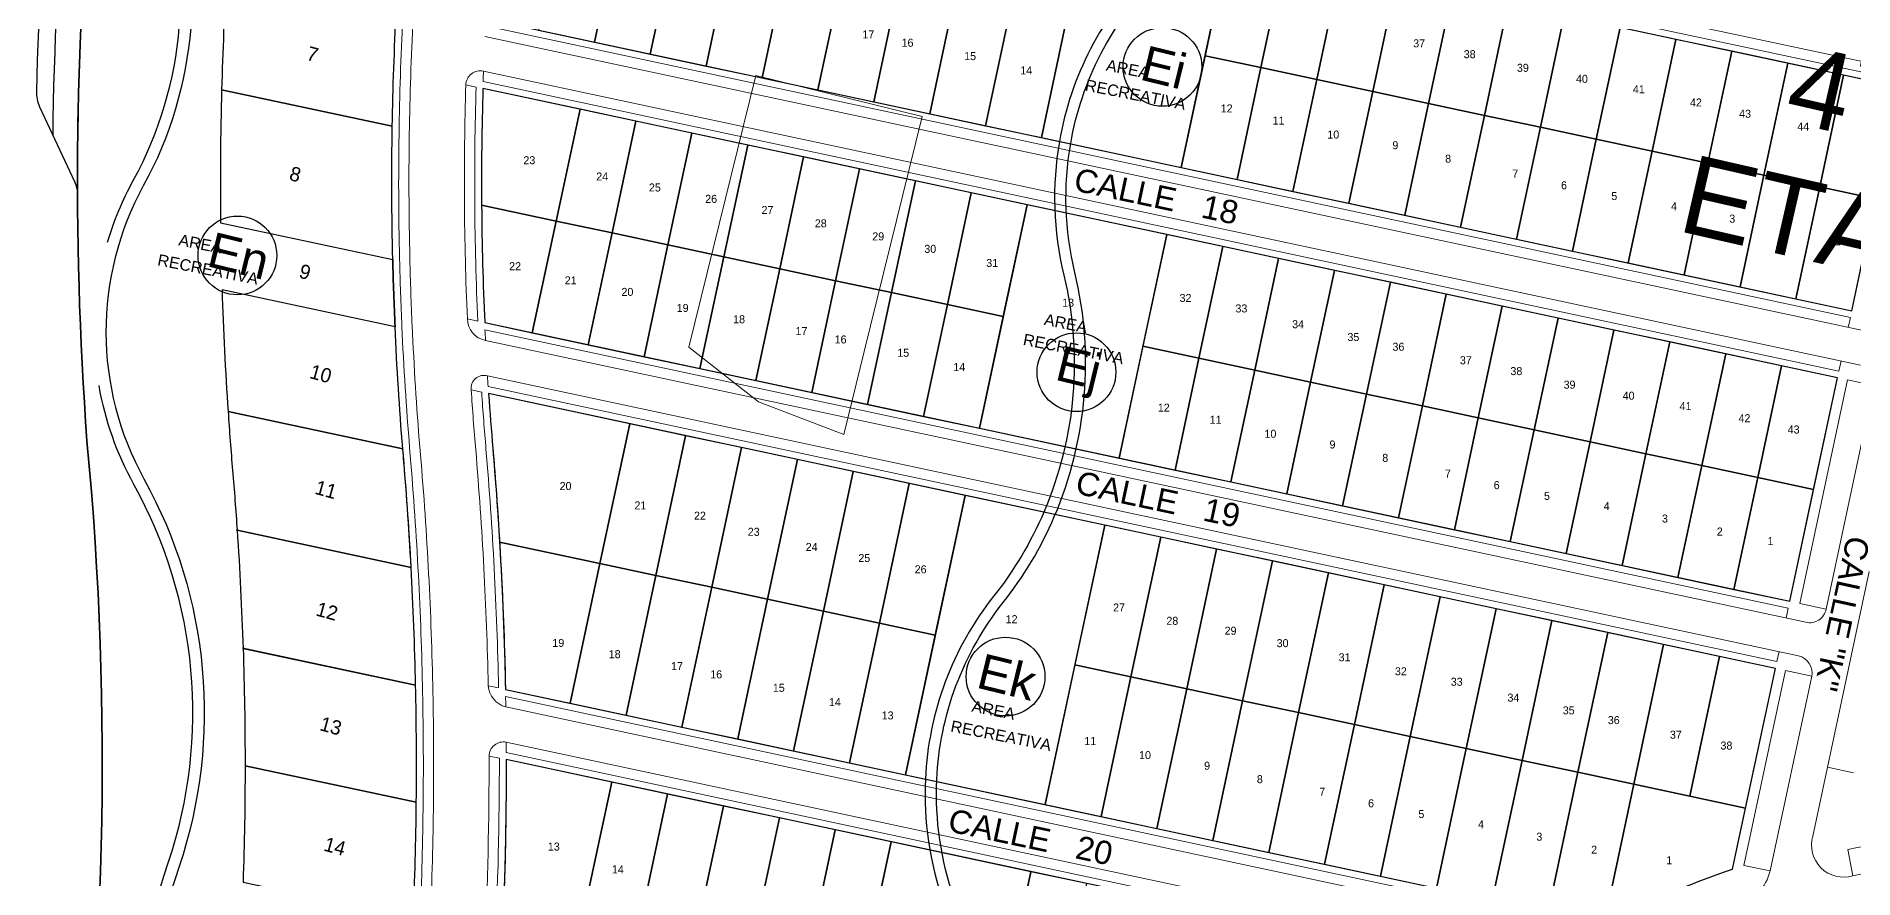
# Model space of a CAD drawing. Header units: millimetres. Extents: x 547073 to 557369, y 9424164 to 9429566.
# Drawn here: x 549109.9 to 549427.9, y 9428602.8 to 9428750.2 of the extents above; entities that cross this region are included whole.
import ezdxf

# ---------------------------------------------------------------- set-up
doc = ezdxf.new("R2010")
doc.units = ezdxf.units.MM
for name, color, linetype in [('--- VIAS', 9, 'Continuous'), ('lineas limite cuadrantes', 7, 'Continuous'), ('NUMERACION', 1, 'Continuous'), ('TEXTO', 5, 'Continuous'), ('TEXTO-CATASTRO', 12, 'Continuous')]:
    doc.layers.add(name, color=color, linetype=linetype)
for name, color, linetype, lineweight in [('00 Recreación pública', 94, 'Continuous', 15), ('MANZANAS', 1, 'Continuous', 30), ('polilinea lote', 201, 'Continuous', 25), ('trazado lotes', 170, 'Continuous', 25), ('trazado manzanas', 6, 'Continuous', 25), ('VEREDAS', 140, 'Continuous', 20)]:
    doc.layers.add(name, color=color, linetype=linetype, lineweight=lineweight)
doc.layers.add('vereda', color=7, linetype='Continuous', lineweight=25, true_color=0xb4b4b4)
doc.styles.add('KBYOZ', font='micross.ttf')
doc.styles.add('ROMANS', font='romans.shx', dxfattribs={"width": 1.1})

# ---------------------------------------------------------------- blocks, each defined once
blk = doc.blocks.new('2368')
at = {"layer": '--- VIAS'}
blk.add_lwpolyline([(6639.41, 2020.93, 0.090814), (6590.03, 2021.92, 0.003219), (6483.08, 2003.83, -0.096457), (6432.24, 2004.76), (6413.05, 2008.86, 0.387572), (6399.09, 2000.7, 0.069371), (6370.68, 1828.94, 0.115729), (6371.23, 1826.26), (6377.32, 1813.19, -0.108383), (6377.88, 1810.68, -0.078521), (6407.54, 2002.88, 0.007461), (6427.87, 1998.54, 0.034377), (6430.78, 1997.91, 0.087573), (6480.19, 1996.21, -0.003322), (6590.48, 2014.9), (7046.37, 1917.42, -0.044201), (7048.17, 1870.2), (7052.04, 1869.37, 0.464576), (7055.67, 1872.18, 0.033164), (7054.84, 1907.54, 0.173315), (7041.84, 1934.9)], format="xyb", close=True, dxfattribs=at)
for points in [[(7055.71, 1873.38, 0.032108), (7054.84, 1907.54, 0.085141), (7051.39, 1920.85), (6590.59, 2019.37, 0.003345), (6479.5, 2000.56, -0.08772), (6431.54, 2002.25, -0.038936), (6428.91, 2002.81, -0.006339), (6411.74, 2006.44, 0.283471), (6402.76, 2002.38, 0.073471), (6373.53, 1821.33)], [(6383.12, 1802.54, -0.053298), (6387.64, 1813.35, 0.213974), (6392.05, 1868.03, -0.240088), (6400.69, 1934.06, 0.135231), (6413.13, 1970.08, -0.521623), (6431.25, 1981.08, 0.253579), (6474.85, 1984.6, -0.193042), (6530.62, 1995.67, 0.147254), (6592.9, 2002.35, -0.22568), (6643.39, 2000.09, 0.131043), (6691.28, 1988.98, -0.111575)], [(6691.35, 1986.98, -0.131043), (6642.45, 1998.33, 0.22568), (6593.68, 2000.51, -0.147254), (6530.25, 1993.7, 0.193042), (6475.95, 1982.93, -0.253579), (6430.45, 1979.25, 0.521623), (6415.12, 1969.96, -0.135231), (6402.34, 1932.93, 0.240088), (6393.93, 1868.7, -0.213974), (6389.39, 1812.39, 0.25735), (6389.48, 1761.12, -0.210596), (6395.62, 1693.31, 0.124924), (6390.2, 1622.39), (6388.07, 1623, -0.123259), (6393.72, 1693.95, 0.210596), (6387.73, 1760.15, -0.083733), (6381.64, 1777.44, -0.083733)], [(6531.27, 1687.67, -0.09628), (6528.21, 1708.47, -0.157608), (6539.8, 1739.39, 0.066807), (6548.79, 1754.47, 0.161574), (6552.39, 1797.21, -0.102521), (6551.67, 1819.78, -0.15405), (6566.69, 1848.76, 0.04308)], [(6565.27, 1850.18, 0.15405), (6549.7, 1820.12, 0.102521), (6550.45, 1796.74, -0.161574), (6546.95, 1755.26, -0.066807), (6538.23, 1740.64, 0.157608), (6526.21, 1708.56, 0.09628), (6529.38, 1687.01, -0.202923)]]:
    blk.add_lwpolyline(points, format="xyb", dxfattribs=at)

msp = doc.modelspace()

# ---------------------------------------------------------------- linework, layer by layer
at = {"layer": '00 Recreación pública'}
msp.add_lwpolyline([(549251.225, 9428680.576), (549254.796, 9428695.053), (549264.936, 9428736.171), (549235.809, 9428743.355), (549224.081, 9428695.802), (549236.315, 9428686.236), (549251.225, 9428680.576)], dxfattribs=at)
at = {"layer": 'MANZANAS', "color": 1}
for centre in [(549306.983, 9428744.868), (549145.112, 9428711.88), (549291.935, 9428691.446), (549279.53, 9428638.187)]:
    msp.add_circle(centre, 6.888, dxfattribs=at)
at = {"layer": 'polilinea lote'}
for points in [[(549115.228, 9428537.784, 0.0603154), (549118.782, 9428679.418, -0.0871005), (549140.486, 9428893.746), (549164.549, 9428886.965, 0.0115182), (549157.689, 9428860.285, 0.0083616), (549153.483, 9428840.732, 0.0083659), (549149.931, 9428821.039, 0.0083795), (549147.036, 9428801.207, 0.0084027), (549144.802, 9428781.233, 0.0084357), (549143.236, 9428761.117, 0.0084788), (549142.346, 9428740.856, 0.009732), (549142.173, 9428717.579), (549172.293, 9428711.149, 0.0051717), (549172.696, 9428699.406), (549142.428, 9428705.868, 0.0089115), (549143.481, 9428684.579, 0.004335), (549144.267, 9428674.239, -0.0042932), (549145.063, 9428663.791, -0.0084811), (549146.107, 9428643.117, -0.0084101), (549146.449, 9428622.593, -0.0083501), (549146.105, 9428602.216, -0.0039121)], [(549174.052, 9428678.053, -0.0093285), (549172.696, 9428699.407)]]:
    msp.add_lwpolyline(points, format="xyb", dxfattribs=at)
for points in [[(549211.748, 9428768.756), (549201.968, 9428770.844), (549197.793, 9428751.285), (549207.573, 9428749.197)], [(549318.609, 9428766.391), (549294.16, 9428771.611), (549289.985, 9428752.052), (549285.809, 9428732.493), (549310.258, 9428727.272)], [(549221.528, 9428766.668), (549211.748, 9428768.756), (549207.573, 9428749.197), (549217.352, 9428747.109)], [(549231.307, 9428764.58), (549221.528, 9428766.668), (549217.352, 9428747.109), (549227.132, 9428745.021)], [(549328.389, 9428764.303), (549318.609, 9428766.391), (549314.434, 9428746.832), (549324.213, 9428744.744)], [(549241.087, 9428762.492), (549231.307, 9428764.58), (549227.132, 9428745.021), (549236.911, 9428742.933)], [(549338.168, 9428762.215), (549328.389, 9428764.303), (549324.213, 9428744.744), (549333.993, 9428742.656)], [(549250.866, 9428760.404), (549241.087, 9428762.492), (549236.911, 9428742.933), (549246.691, 9428740.845)], [(549260.646, 9428758.316), (549250.866, 9428760.404), (549246.691, 9428740.845), (549256.47, 9428738.757)], [(549347.948, 9428760.127), (549338.168, 9428762.215), (549333.993, 9428742.656), (549343.772, 9428740.568)], [(549357.727, 9428758.039), (549347.948, 9428760.127), (549343.772, 9428740.568), (549353.552, 9428738.48)], [(549270.425, 9428756.228), (549260.646, 9428758.316), (549256.47, 9428738.757), (549266.25, 9428736.669)], [(549367.507, 9428755.951), (549357.727, 9428758.039), (549353.552, 9428738.48), (549363.331, 9428736.391)], [(549280.205, 9428754.14), (549270.425, 9428756.228), (549266.25, 9428736.669), (549276.03, 9428734.581)], [(549289.985, 9428752.052), (549280.205, 9428754.14), (549276.03, 9428734.581), (549285.809, 9428732.493)], [(549377.286, 9428753.863), (549367.507, 9428755.951), (549363.331, 9428736.391), (549373.111, 9428734.303)], [(549387.066, 9428751.775), (549377.286, 9428753.863), (549373.111, 9428734.303), (549382.891, 9428732.215)], [(549396.846, 9428749.687), (549387.066, 9428751.775), (549382.891, 9428732.215), (549392.67, 9428730.127)], [(549406.625, 9428747.599), (549396.846, 9428749.687), (549392.67, 9428730.127), (549402.45, 9428728.039)], [(549416.405, 9428745.51), (549406.625, 9428747.599), (549402.45, 9428728.039), (549412.229, 9428725.951)], [(549324.213, 9428744.744), (549314.434, 9428746.832), (549310.258, 9428727.272), (549320.038, 9428725.184)], [(549324.213, 9428744.744), (549320.038, 9428725.184), (549329.817, 9428723.096), (549333.993, 9428742.656)], [(549426.184, 9428743.422), (549416.405, 9428745.51), (549412.229, 9428725.951), (549422.009, 9428723.863)], [(549343.772, 9428740.568), (549333.993, 9428742.656), (549329.817, 9428723.096), (549339.597, 9428721.008)], [(549435.964, 9428741.334), (549426.184, 9428743.422), (549422.009, 9428723.863), (549431.788, 9428721.775)], [(549214.847, 9428735.373), (549205.067, 9428737.462), (549200.892, 9428717.902), (549210.671, 9428715.814)], [(549353.552, 9428738.48), (549343.772, 9428740.568), (549339.597, 9428721.008), (549349.376, 9428718.92)], [(549363.331, 9428736.391), (549353.552, 9428738.48), (549349.376, 9428718.92), (549359.156, 9428716.832)], [(549224.626, 9428733.285), (549214.847, 9428735.373), (549210.671, 9428715.814), (549220.451, 9428713.726)], [(549373.111, 9428734.303), (549363.331, 9428736.391), (549359.156, 9428716.832), (549368.935, 9428714.744)], [(549382.891, 9428732.215), (549373.111, 9428734.303), (549368.935, 9428714.744), (549378.715, 9428712.656)], [(549234.406, 9428731.197), (549224.626, 9428733.285), (549220.451, 9428713.726), (549230.231, 9428711.638)], [(549244.186, 9428729.109), (549234.406, 9428731.197), (549230.231, 9428711.638), (549240.01, 9428709.55)], [(549392.67, 9428730.127), (549382.891, 9428732.215), (549378.715, 9428712.656), (549388.495, 9428710.568)], [(549253.965, 9428727.021), (549244.186, 9428729.109), (549240.01, 9428709.55), (549249.79, 9428707.462)], [(549402.45, 9428728.039), (549392.67, 9428730.127), (549388.495, 9428710.568), (549398.274, 9428708.48)], [(549412.229, 9428725.951), (549402.45, 9428728.039), (549398.274, 9428708.48), (549408.054, 9428706.392)], [(549263.745, 9428724.933), (549253.965, 9428727.021), (549249.79, 9428707.462), (549259.569, 9428705.374)], [(549273.524, 9428722.845), (549263.745, 9428724.933), (549259.569, 9428705.374), (549269.349, 9428703.286)], [(549422.009, 9428723.863), (549412.229, 9428725.951), (549408.054, 9428706.392), (549417.833, 9428704.304)], [(549283.304, 9428720.757), (549273.524, 9428722.845), (549269.349, 9428703.286), (549279.128, 9428701.198)], [(549431.788, 9428721.775), (549422.009, 9428723.863), (549417.833, 9428704.304), (549427.613, 9428702.216)], [(549307.753, 9428715.537), (549283.304, 9428720.757), (549274.953, 9428681.638), (549299.402, 9428676.418)], [(549210.671, 9428715.814), (549200.892, 9428717.902), (549196.716, 9428698.343), (549206.496, 9428696.255)], [(549220.451, 9428713.726), (549210.671, 9428715.814), (549206.496, 9428696.255), (549216.275, 9428694.167)], [(549317.532, 9428713.449), (549307.753, 9428715.537), (549303.577, 9428695.978), (549313.357, 9428693.89)], [(549230.231, 9428711.638), (549220.451, 9428713.726), (549216.275, 9428694.167), (549226.055, 9428692.079)], [(549327.312, 9428711.361), (549317.532, 9428713.449), (549313.357, 9428693.89), (549323.136, 9428691.802)], [(549240.01, 9428709.55), (549230.231, 9428711.638), (549226.055, 9428692.079), (549235.835, 9428689.991)], [(549249.79, 9428707.462), (549240.01, 9428709.55), (549235.835, 9428689.991), (549245.614, 9428687.903)], [(549337.091, 9428709.273), (549327.312, 9428711.361), (549323.136, 9428691.802), (549332.916, 9428689.713)], [(549346.871, 9428707.185), (549337.091, 9428709.273), (549332.916, 9428689.713), (549342.696, 9428687.625)], [(549259.569, 9428705.374), (549249.79, 9428707.462), (549245.614, 9428687.903), (549255.394, 9428685.815)], [(549356.651, 9428705.097), (549346.871, 9428707.185), (549342.696, 9428687.625), (549352.475, 9428685.537)], [(549269.349, 9428703.286), (549259.569, 9428705.374), (549255.394, 9428685.815), (549265.173, 9428683.727)], [(549279.128, 9428701.198), (549269.349, 9428703.286), (549265.173, 9428683.727), (549274.953, 9428681.638)], [(549366.43, 9428703.009), (549356.651, 9428705.097), (549352.475, 9428685.537), (549362.255, 9428683.449)], [(549376.21, 9428700.921), (549366.43, 9428703.009), (549362.255, 9428683.449), (549372.034, 9428681.361)], [(549385.989, 9428698.832), (549376.21, 9428700.921), (549372.034, 9428681.361), (549381.814, 9428679.273)], [(549395.769, 9428696.744), (549385.989, 9428698.832), (549381.814, 9428679.273), (549391.593, 9428677.185)], [(549405.548, 9428694.656), (549395.769, 9428696.744), (549391.593, 9428677.185), (549401.373, 9428675.097)], [(549313.357, 9428693.89), (549303.577, 9428695.978), (549299.402, 9428676.418), (549309.181, 9428674.33)], [(549323.136, 9428691.802), (549313.357, 9428693.89), (549309.181, 9428674.33), (549318.961, 9428672.242)], [(549415.328, 9428692.568), (549405.548, 9428694.656), (549401.373, 9428675.097), (549411.153, 9428673.009)], [(549332.916, 9428689.713), (549323.136, 9428691.802), (549318.961, 9428672.242), (549328.741, 9428670.154)], [(549342.696, 9428687.625), (549332.916, 9428689.713), (549328.741, 9428670.154), (549338.52, 9428668.066)], [(549425.108, 9428690.48), (549415.328, 9428692.568), (549411.153, 9428673.009), (549420.932, 9428670.921)], [(549352.475, 9428685.537), (549342.696, 9428687.625), (549338.52, 9428668.066), (549348.3, 9428665.978)], [(549362.255, 9428683.449), (549352.475, 9428685.537), (549348.3, 9428665.978), (549358.079, 9428663.89)], [(549372.034, 9428681.361), (549362.255, 9428683.449), (549358.079, 9428663.89), (549367.859, 9428661.802)], [(549223.55, 9428680.343), (549213.77, 9428682.431), (549208.551, 9428657.982), (549218.33, 9428655.894)], [(549233.329, 9428678.255), (549223.55, 9428680.343), (549218.33, 9428655.894), (549228.11, 9428653.806)], [(549381.814, 9428679.273), (549372.034, 9428681.361), (549367.859, 9428661.802), (549377.638, 9428659.714)], [(549243.109, 9428676.167), (549233.329, 9428678.255), (549228.11, 9428653.806), (549237.89, 9428651.718)], [(549391.593, 9428677.185), (549381.814, 9428679.273), (549377.638, 9428659.714), (549387.418, 9428657.626)], [(549401.373, 9428675.097), (549391.593, 9428677.185), (549387.418, 9428657.626), (549397.198, 9428655.538)], [(549252.888, 9428674.079), (549243.109, 9428676.167), (549237.89, 9428651.718), (549247.669, 9428649.63)], [(549262.668, 9428671.991), (549252.888, 9428674.079), (549247.669, 9428649.63), (549257.449, 9428647.542)], [(549411.153, 9428673.009), (549401.373, 9428675.097), (549397.198, 9428655.538), (549406.977, 9428653.45)], [(549272.448, 9428669.903), (549262.668, 9428671.991), (549257.449, 9428647.542), (549267.228, 9428645.454)], [(549420.932, 9428670.921), (549411.153, 9428673.009), (549406.977, 9428653.45), (549416.757, 9428651.362)], [(549296.897, 9428664.683), (549272.448, 9428669.903), (549262.009, 9428621.005), (549286.458, 9428615.785)], [(549306.676, 9428662.595), (549296.897, 9428664.683), (549291.677, 9428640.234), (549301.457, 9428638.146)], [(549316.456, 9428660.507), (549306.676, 9428662.595), (549301.457, 9428638.146), (549311.236, 9428636.058)], [(549218.33, 9428655.894), (549208.551, 9428657.982), (549203.332, 9428633.533), (549213.111, 9428631.445)], [(549326.235, 9428658.419), (549316.456, 9428660.507), (549311.236, 9428636.058), (549321.016, 9428633.97)], [(549336.015, 9428656.331), (549326.235, 9428658.419), (549321.016, 9428633.97), (549330.796, 9428631.881)], [(549228.11, 9428653.806), (549218.33, 9428655.894), (549213.111, 9428631.445), (549222.891, 9428629.357)], [(549345.794, 9428654.243), (549336.015, 9428656.331), (549330.796, 9428631.881), (549340.575, 9428629.793)], [(549237.89, 9428651.718), (549228.11, 9428653.806), (549222.891, 9428629.357), (549232.67, 9428627.269)], [(549247.669, 9428649.63), (549237.89, 9428651.718), (549232.67, 9428627.269), (549242.45, 9428625.181)], [(549355.574, 9428652.154), (549345.794, 9428654.243), (549340.575, 9428629.793), (549350.355, 9428627.705)], [(549365.354, 9428650.066), (549355.574, 9428652.154), (549350.355, 9428627.705), (549360.134, 9428625.617)], [(549257.449, 9428647.542), (549247.669, 9428649.63), (549242.45, 9428625.181), (549252.229, 9428623.093)], [(549375.133, 9428647.978), (549365.354, 9428650.066), (549360.134, 9428625.617), (549369.914, 9428623.529)], [(549267.228, 9428645.454), (549257.449, 9428647.542), (549252.229, 9428623.093), (549262.009, 9428621.005)], [(549384.913, 9428645.89), (549375.133, 9428647.978), (549369.914, 9428623.529), (549379.693, 9428621.441)], [(549394.692, 9428643.802), (549384.913, 9428645.89), (549379.693, 9428621.441), (549389.473, 9428619.353)], [(549404.472, 9428641.714), (549394.692, 9428643.802), (549389.473, 9428619.353), (549399.253, 9428617.265)], [(549301.457, 9428638.146), (549291.677, 9428640.234), (549286.458, 9428615.785), (549296.237, 9428613.697)], [(549414.251, 9428639.626), (549404.472, 9428641.714), (549399.253, 9428617.265), (549409.032, 9428615.177)], [(549311.236, 9428636.058), (549301.457, 9428638.146), (549296.237, 9428613.697), (549306.017, 9428611.608)], [(549321.016, 9428633.97), (549311.236, 9428636.058), (549306.017, 9428611.608), (549315.797, 9428609.52)], [(549330.796, 9428631.881), (549321.016, 9428633.97), (549315.797, 9428609.52), (549325.576, 9428607.432)], [(549340.575, 9428629.793), (549330.796, 9428631.881), (549325.576, 9428607.432), (549335.356, 9428605.344)], [(549350.355, 9428627.705), (549340.575, 9428629.793), (549335.356, 9428605.344), (549345.135, 9428603.256)], [(549360.134, 9428625.617), (549350.355, 9428627.705), (549345.135, 9428603.256), (549354.915, 9428601.168)], [(549369.914, 9428623.529), (549360.134, 9428625.617), (549354.915, 9428601.168), (549364.694, 9428599.08)], [(549379.693, 9428621.441), (549369.914, 9428623.529), (549364.694, 9428599.08), (549374.474, 9428596.992)], [(549389.473, 9428619.353), (549379.693, 9428621.441), (549374.474, 9428596.992), (549384.254, 9428594.904)], [(549220.385, 9428617.621), (549210.606, 9428619.709), (549205.387, 9428595.26), (549215.166, 9428593.172)], [(549230.165, 9428615.533), (549220.385, 9428617.621), (549215.166, 9428593.172), (549224.946, 9428591.084)], [(549239.945, 9428613.445), (549230.165, 9428615.533), (549224.946, 9428591.084), (549234.725, 9428588.996)], [(549249.724, 9428611.357), (549239.945, 9428613.445), (549234.725, 9428588.996), (549244.505, 9428586.908)], [(549259.504, 9428609.269), (549249.724, 9428611.357), (549244.505, 9428586.908), (549254.284, 9428584.82)], [(549283.953, 9428604.049), (549259.504, 9428609.269), (549249.065, 9428560.371), (549273.514, 9428555.151)], [(549293.732, 9428601.961), (549283.953, 9428604.049), (549278.733, 9428579.6), (549288.513, 9428577.512)]]:
    msp.add_lwpolyline(points, close=True, dxfattribs=at)
for points in [[(549172.923, 9428754.779), (549143.236, 9428761.117, 0.0084788), (549142.346, 9428740.856), (549172.213, 9428734.48, -0.0089404)], [(549172.213, 9428734.48), (549142.346, 9428740.856, 0.009732), (549142.173, 9428717.579), (549172.293, 9428711.149, -0.0102718)], [(549205.067, 9428737.462), (549188.071, 9428741.09, 0.0092382), (549187.845, 9428720.684), (549200.892, 9428717.902)], [(549200.892, 9428717.902), (549187.845, 9428720.684, 0.0093107), (549188.379, 9428700.123), (549196.716, 9428698.343)], [(549172.696, 9428699.406), (549142.428, 9428705.868, 0.0089115), (549143.481, 9428684.579), (549174.052, 9428678.053, -0.0093285)], [(549213.77, 9428682.431), (549189.074, 9428687.704, 0.0043598), (549189.804, 9428678.1, -0.006256), (549190.986, 9428661.73), (549208.551, 9428657.982)], [(549174.248, 9428675.721, -0.0010199), (549174.052, 9428678.053), (549143.481, 9428684.579, 0.004335), (549144.267, 9428674.239, -0.0042932), (549145.063, 9428663.791), (549175.513, 9428657.29, 0.0072145)], [(549175.513, 9428657.29), (549145.063, 9428663.791, -0.0084811), (549146.107, 9428643.117), (549176.296, 9428636.672, 0.0080574)], [(549190.986, 9428661.73, -0.0098348), (549192.015, 9428635.949), (549203.332, 9428633.533), (549208.551, 9428657.982)], [(549176.296, 9428636.672), (549146.107, 9428643.117, -0.0084101), (549146.449, 9428622.593), (549176.416, 9428616.196, 0.0079964)], [(549210.606, 9428619.709), (549192.148, 9428623.65, -0.0097086), (549191.691, 9428598.185), (549205.387, 9428595.26)], [(549176.416, 9428616.196), (549146.449, 9428622.593, -0.0083501), (549146.105, 9428602.216), (549175.886, 9428595.859, 0.0079448)], [(549389.473, 9428619.353), (549384.254, 9428594.904), (549384.483, 9428594.855, -0.0419202), (549406.753, 9428604.5), (549409.032, 9428615.177)]]:
    msp.add_lwpolyline(points, format="xyb", close=True, dxfattribs=at)
at = {"layer": 'trazado lotes'}
for points in [[(549175.513, 9428657.29), (549144.867, 9428663.832)], [(549176.296, 9428636.672), (549146.028, 9428643.134)]]:
    msp.add_lwpolyline(points, dxfattribs=at)
at = {"layer": 'trazado manzanas'}
for points in [[(549172.213, 9428734.48, -0.0089404), (549172.924, 9428754.779, -0.0088899), (549174.349, 9428774.925, -0.0088513), (549176.48, 9428794.921, -0.0088242), (549179.307, 9428814.768, -0.0088083), (549182.825, 9428834.468, -0.0088033), (549187.033, 9428854.02, -0.0112763), (549193.424, 9428878.828), (549164.549, 9428886.965), (549140.486, 9428893.746, 0.0871005), (549118.782, 9428679.418, -0.0603154), (549115.228, 9428537.784), (549168.694, 9428523.32, 0.003815), (549170.523, 9428535.652, 0.0088357), (549172.923, 9428555.59, 0.0081833), (549174.778, 9428576.463, 0.0075867), (549175.886, 9428595.859, 0.0079448), (549176.416, 9428616.196, 0.0079964), (549176.296, 9428636.673, 0.0080574), (549175.513, 9428657.29, 0.008064), (549174.052, 9428678.053, -0.0093285), (549172.696, 9428699.407, -0.0051716), (549172.293, 9428711.149, -0.0102697)], [(549192.112, 9428793.4, 0.0182479), (549188.565, 9428753.255), (549427.613, 9428702.216), (549435.964, 9428741.334)], [(549188.071, 9428741.09, 0.0185505), (549188.379, 9428700.123), (549416.757, 9428651.362), (549425.108, 9428690.48)], [(549414.251, 9428639.626), (549189.074, 9428687.704, 0.0043598), (549189.804, 9428678.1, -0.0160918), (549192.015, 9428635.949), (549384.483, 9428594.855, -0.0419202), (549406.753, 9428604.5)], [(549369.699, 9428585.741), (549192.148, 9428623.65, -0.0126739), (549191.354, 9428590.413, -0.0066781), (549190.258, 9428572.927), (549316.858, 9428545.896, 0.0565315), (549354.684, 9428573.625, -0.0333058)]]:
    msp.add_lwpolyline(points, format="xyb", close=True, dxfattribs=at)
at = {"layer": 'VEREDAS'}
for p, q in [((549440.013, 9428743.537), (549192.494, 9428796.386)), ((549436.214, 9428742.508), (549192.263, 9428794.595)), ((549188.417, 9428750.219), (549430.409, 9428698.551)), ((549188.504, 9428752.041), (549427.362, 9428701.042)), ((549429.157, 9428692.683), (549188.17, 9428744.137)), ((549186.878, 9428741.345), (549185.089, 9428741.727)), ((549425.358, 9428691.654), (549188.109, 9428742.309)), ((549185.348, 9428700.77), (549187.167, 9428700.382)), ((549426.987, 9428699.282), (549427.362, 9428701.042)), ((549188.436, 9428698.884), (549416.506, 9428650.188)), ((549188.526, 9428697.024), (549419.553, 9428647.697)), ((549425.358, 9428691.654), (549425.734, 9428693.414)), ((549418.301, 9428641.829), (549188.874, 9428690.815)), ((549418.517, 9428650.986), (549426.868, 9428690.104)), ((549431.464, 9428689.123), (549426.868, 9428690.104)), ((549187.854, 9428687.965), (549186.024, 9428688.355)), ((549414.502, 9428640.8), (549188.992, 9428688.949)), ((549423.113, 9428650.004), (549431.464, 9428689.123)), ((549430.65, 9428656.568), (549420.77, 9428610.29)), ((549416.13, 9428648.428), (549416.506, 9428650.188)), ((549418.517, 9428650.986), (549423.113, 9428650.004)), ((549414.502, 9428640.8), (549414.878, 9428642.56)), ((549408.732, 9428605.151), (549416.012, 9428639.25)), ((549420.628, 9428638.265), (549416.012, 9428639.25)), ((549189.001, 9428636.593), (549190.809, 9428636.207)), ((549413.329, 9428604.169), (549420.608, 9428638.269)), ((549192.038, 9428634.717), (549382.865, 9428593.973)), ((549192.07, 9428632.87), (549385.513, 9428591.568)), ((549376.109, 9428587.44), (549192.136, 9428626.721)), ((549190.948, 9428623.907), (549189.147, 9428624.291)), ((549371.051, 9428586.68), (549192.145, 9428624.878)), ((549423.343, 9428622.34), (549427.939, 9428621.358)), ((549426.918, 9428607.955), (549427.807, 9428603.339)), ((549408.732, 9428605.151), (549413.329, 9428604.169))]:
    msp.add_line(p, q, dxfattribs=at)
for points in [[(549185.089, 9428741.728, 0.0184446), (549185.348, 9428700.773, 0.0184446)], [(549186.878, 9428741.345, 0.0185083), (549187.167, 9428700.382, 0.0185083)], [(549186.024, 9428688.355, 0.0047444), (549186.815, 9428677.847, -0.015822), (549189.001, 9428636.593, -0.015822)], [(549187.854, 9428687.965, 0.0045141), (549188.608, 9428677.999, -0.0159842), (549190.809, 9428636.207, -0.0159842)], [(549189.147, 9428624.291, -0.0129209), (549188.358, 9428590.561, -0.0065228), (549187.298, 9428573.559, -0.0065228)]]:
    msp.add_lwpolyline(points, format="xyb", dxfattribs=at)
for centre, radius, start, end in [((549740.142, 9428724.759), 566.812, 176.97044, 179.01937), ((549740.142, 9428724.759), 565.012, 176.97044, 179.01937), ((549187.605, 9428741.684), 2.517, 77.04317, 178.99617), ((549740.142, 9428724.759), 552.313, 177.98936, 178.17905), ((549740.143, 9428724.759), 566.814, 179.01938, 181.37294), ((549740.143, 9428724.759), 565.014, 179.01938, 181.37294), ((549740.142, 9428724.759), 566.813, 181.37294, 182.55816), ((549740.142, 9428724.759), 565.013, 181.37294, 182.55815), ((549745.591, 9428725.072), 572.27, 182.5651, 184.70272), ((549745.591, 9428725.072), 570.47, 182.56511, 184.70233), ((549189.238, 9428700.849), 3.891, 181.15917, 259.46533), ((549740.142, 9428724.759), 552.313, 182.68523, 182.87839), ((549188.264, 9428688.641), 2.258, 74.32119, 187.26775), ((549740.142, 9428724.759), 552.313, 183.52355, 183.71749), ((548531.14, 9428622.377), 646.518, 3.101396, 4.949255), ((548531.137, 9428622.376), 648.321, 3.101391, 4.948908), ((548536.228, 9428622.689), 641.421, 1.25156, 3.098135), ((548536.228, 9428622.689), 643.221, 1.25156, 3.098135), ((549420.253, 9428650.518), 2.906, 256.06865, 349.82851), ((549417.548, 9428638.801), 3.12, 348.76037, 76.04405), ((548536.228, 9428622.689), 641.421, 359.418956, 1.25156), ((548536.228, 9428622.689), 643.221, 359.418956, 1.25156), ((549193.242, 9428636.963), 4.258, 184.98935, 254.0129), ((548536.228, 9428622.689), 655.921, 0.889383, 1.050767), ((549191.679, 9428624.229), 2.533, 79.59272, 178.60144), ((548536.228, 9428622.689), 655.921, 0.191242, 0.352184), ((548536.228, 9428622.689), 654.721, 357.179524, 0.106586), ((548536.228, 9428622.689), 641.421, 357.598174, 359.418956), ((548536.228, 9428622.689), 643.221, 357.598174, 359.418956), ((549426.183, 9428608.732), 5.632, 163.94476, 286.75749), ((549454.56, 9428464.345), 146.246, 79.44878, 100.89503), ((549404.443, 9428606.508), 9.188, 291.8189, 345.25393), ((549454.56, 9428464.345), 141.546, 79.47347, 100.89503)]:
    msp.add_arc(centre, radius, start, end, dxfattribs=at)

# ---------------------------------------------------------------- block references
at = {"layer": 'vereda', "color": 7, "lineweight": 30, "rotation": 0.016370502563584}
msp.add_blockref('2368', (542739.775, 9426909.833), dxfattribs=at)
msp.add_blockref('2368', (542739.775, 9426909.833), dxfattribs=at)

# ---------------------------------------------------------------- texts
at = {"layer": 'lineas limite cuadrantes', "insert": (549391.367, 9428755.142), "char_height": 13.7592, "attachment_point": 1, "rotation": 347.11008, "style": 'ROMANS'}
msp.add_mtext_dynamic_manual_height_columns('\\pxqc;{\\fArial|b0|i0|c0|p34;4TA\\PETAPA}', width=90.94521, gutter_width=6, heights=[0], dxfattribs=at)
at = {"layer": 'MANZANAS', "color": 1, "char_height": 6.1586, "width": 0.000285, "attachment_point": 5, "rotation": 346.27061, "style": 'KBYOZ'}
for s, insert in [('Ei', (549307.221, 9428744.798)), ('En', (549145.351, 9428711.811)), ('Ej', (549292.173, 9428691.377)), ('Ek', (549279.769, 9428638.117))]:
    msp.add_mtext(s, dxfattribs=dict(at, insert=insert))
at = {"layer": 'NUMERACION', "color": 1, "attachment_point": 1}
for s, insert, char_height, width, rotation in [('17', (549254.487, 9428751.263), 1.4, 3.30606, 0.01637), ('7', (549157.71, 9428748.552), 2.5, 3.30606, 344.6023), ('16', (549261.333, 9428749.801), 1.4, 3.30606, 0.01637), ('15', (549272.288, 9428747.462), 1.4, 3.30606, 0.01637), ('37', (549350.862, 9428749.694), 1.4, 3.30606, 0.01637), ('38', (549359.707, 9428747.794), 1.4, 3.30606, 0.01637), ('14', (549282.102, 9428744.965), 1.4, 3.30606, 0.01637), ('39', (549369.014, 9428745.417), 1.4, 3.30606, 0.01637), ('40', (549379.352, 9428743.49), 1.4, 3.30606, 0.01637), ('41', (549389.304, 9428741.666), 1.4, 3.30606, 0.01637), ('12', (549317.178, 9428738.31), 1.4, 3.30606, 0.01637), ('42', (549399.297, 9428739.346), 1.4, 3.30606, 0.01637), ('11', (549326.251, 9428736.181), 1.4, 3.30606, 0.01637), ('43', (549407.897, 9428737.375), 1.4, 3.30606, 0.01637), ('44', (549418.075, 9428735.14), 1.4, 3.30606, 0.01637), ('10', (549335.84, 9428733.736), 1.4, 3.30606, 0.01637), ('9', (549347.224, 9428731.861), 1.4, 1.94611, 0.01637), ('23', (549195.154, 9428729.24), 1.4, 3.30606, 0.01637), ('8', (549356.455, 9428729.519), 1.4, 1.94611, 0.01637), ('8', (549154.687, 9428727.544), 2.5, 3.30606, 344.6023), ('24', (549207.906, 9428726.397), 1.4, 3.30606, 0.01637), ('7', (549368.201, 9428726.898), 1.4, 1.94611, 0.01637), ('6', (549376.732, 9428724.86), 1.4, 1.94611, 0.01637), ('25', (549217.122, 9428724.473), 1.4, 3.30606, 0.01637), ('26', (549226.968, 9428722.486), 1.4, 3.30606, 0.01637), ('5', (549385.533, 9428722.981), 1.4, 1.94611, 0.01637), ('27', (549236.826, 9428720.53), 1.4, 3.30606, 0.01637), ('4', (549395.982, 9428721.195), 1.4, 1.94611, 0.01637), ('3', (549406.177, 9428719.019), 1.4, 1.94611, 0.01637), ('28', (549246.151, 9428718.199), 1.4, 3.30606, 0.01637), ('29', (549256.21, 9428715.917), 1.4, 3.30606, 0.01637), ('2', (549415.587, 9428716.538), 1.4, 1.94611, 0.01637), ('30', (549265.313, 9428713.735), 1.4, 3.30606, 0.01637), ('1', (549424.642, 9428715.077), 1.4, 1.94611, 0.01637), ('9', (549156.384, 9428710.451), 2.5, 3.30606, 344.6023), ('22', (549192.664, 9428710.697), 1.4, 3.30606, 0.01637), ('31', (549276.153, 9428711.265), 1.4, 3.30606, 0.01637), ('21', (549202.388, 9428708.226), 1.4, 3.30606, 0.01637), ('20', (549212.32, 9428706.201), 1.4, 3.30606, 0.01637), ('19', (549221.988, 9428703.391), 1.4, 3.30606, 0.01637), ('13', (549289.435, 9428704.31), 1.4, 3.30606, 0.01637), ('32', (549309.983, 9428705.143), 1.4, 3.30606, 0.01637), ('33', (549319.757, 9428703.31), 1.4, 3.30606, 0.01637), ('18', (549231.859, 9428701.419), 1.4, 3.30606, 0.01637), ('17', (549242.771, 9428699.346), 1.4, 3.30606, 0.01637), ('34', (549329.682, 9428700.544), 1.4, 3.30606, 0.01637), ('16', (549249.617, 9428697.885), 1.4, 3.30606, 0.01637), ('35', (549339.355, 9428698.305), 1.4, 3.30606, 0.01637), ('36', (549347.239, 9428696.603), 1.4, 3.30606, 0.01637), ('15', (549260.572, 9428695.546), 1.4, 3.30606, 0.01637), ('14', (549270.385, 9428693.048), 1.4, 3.30606, 0.01637), ('37', (549359.03, 9428694.242), 1.4, 3.30606, 0.01637), ('10', (549158.249, 9428692.875), 2.5, 3.30606, 344.6023), ('38', (549367.876, 9428692.341), 1.4, 3.30606, 0.01637), ('39', (549377.182, 9428689.965), 1.4, 3.30606, 0.01637), ('40', (549387.521, 9428688.038), 1.4, 3.30606, 0.01637), ('12', (549306.174, 9428685.952), 1.4, 3.30606, 0.01637), ('11', (549315.246, 9428683.824), 1.4, 3.30606, 0.01637), ('41', (549397.473, 9428686.214), 1.4, 3.30606, 0.01637), ('42', (549407.792, 9428684.094), 1.4, 3.30606, 0.01637), ('10', (549324.836, 9428681.378), 1.4, 3.30606, 0.01637), ('43', (549416.392, 9428682.124), 1.4, 3.30606, 0.01637), ('9', (549336.22, 9428679.504), 1.4, 1.94611, 0.01637), ('8', (549345.451, 9428677.161), 1.4, 1.94611, 0.01637), ('7', (549356.42, 9428674.421), 1.4, 1.94611, 0.01637), ('11', (549159.168, 9428672.612), 2.5, 3.30606, 344.6023), ('20', (549201.493, 9428672.229), 1.4, 3.30606, 0.01637), ('6', (549364.951, 9428672.384), 1.4, 1.94611, 0.01637), ('21', (549214.59, 9428668.845), 1.4, 3.30606, 0.01637), ('5', (549373.752, 9428670.505), 1.4, 1.94611, 0.01637), ('4', (549384.201, 9428668.719), 1.4, 1.94611, 0.01637), ('22', (549225.008, 9428667.04), 1.4, 3.30606, 0.01637), ('3', (549394.396, 9428666.542), 1.4, 1.94611, 0.01637), ('2', (549403.986, 9428664.265), 1.4, 1.94611, 0.01637), ('23', (549234.415, 9428664.222), 1.4, 3.30606, 0.01637), ('24', (549244.556, 9428661.565), 1.4, 3.30606, 0.01637), ('1', (549412.861, 9428662.601), 1.4, 1.94611, 0.01637), ('25', (549253.772, 9428659.64), 1.4, 3.30606, 0.01637), ('26', (549263.618, 9428657.654), 1.4, 3.30606, 0.01637), ('12', (549159.346, 9428651.321), 2.5, 3.30606, 344.6023), ('12', (549279.548, 9428648.932), 1.4, 3.30606, 0.01637), ('27', (549298.343, 9428650.977), 1.4, 3.30606, 0.01637), ('28', (549307.669, 9428648.646), 1.4, 3.30606, 0.01637), ('29', (549317.866, 9428646.917), 1.4, 3.30606, 0.01637), ('19', (549200.222, 9428644.777), 1.4, 3.30606, 0.01637), ('18', (549210.092, 9428642.805), 1.4, 3.30606, 0.01637), ('30', (549326.97, 9428644.734), 1.4, 3.30606, 0.01637), ('31', (549337.81, 9428642.265), 1.4, 3.30606, 0.01637), ('17', (549221.005, 9428640.732), 1.4, 3.30606, 0.01637), ('16', (549227.85, 9428639.271), 1.4, 3.30606, 0.01637), ('32', (549347.661, 9428639.813), 1.4, 3.30606, 0.01637), ('15', (549238.806, 9428636.932), 1.4, 3.30606, 0.01637), ('33', (549357.435, 9428637.98), 1.4, 3.30606, 0.01637), ('14', (549248.619, 9428634.434), 1.4, 3.30606, 0.01637), ('34', (549367.361, 9428635.214), 1.4, 3.30606, 0.01637), ('35', (549377.033, 9428632.976), 1.4, 3.30606, 0.01637), ('13', (549160.012, 9428631.251), 2.5, 3.30606, 344.6023), ('13', (549257.855, 9428632.094), 1.4, 3.30606, 0.01637), ('36', (549384.918, 9428631.273), 1.4, 3.30606, 0.01637), ('11', (549293.303, 9428627.603), 1.4, 3.30606, 0.01637), ('37', (549395.787, 9428628.723), 1.4, 3.30606, 0.01637), ('38', (549404.633, 9428626.822), 1.4, 3.30606, 0.01637), ('10', (549302.892, 9428625.157), 1.4, 3.30606, 0.01637), ('9', (549314.276, 9428623.283), 1.4, 1.94611, 0.01637), ('8', (549323.508, 9428620.94), 1.4, 1.94611, 0.01637), ('7', (549334.438, 9428618.753), 1.4, 1.94611, 0.01637), ('6', (549342.969, 9428616.715), 1.4, 1.94611, 0.01637), ('5', (549351.771, 9428614.836), 1.4, 1.94611, 0.01637), ('4', (549362.219, 9428613.05), 1.4, 1.94611, 0.01637), ('3', (549372.414, 9428610.874), 1.4, 1.94611, 0.01637), ('14', (549160.718, 9428610.178), 2.5, 3.30606, 344.6023), ('13', (549199.436, 9428609.143), 1.4, 3.30606, 0.01637), ('2', (549382.004, 9428608.596), 1.4, 1.94611, 0.01637), ('14', (549210.642, 9428605.152), 1.4, 3.30606, 0.01637), ('1', (549395.159, 9428606.753), 1.4, 1.94611, 0.01637)]:
    msp.add_mtext(s, dxfattribs=dict(at, insert=insert, char_height=char_height, width=width, rotation=rotation))
at = {"layer": 'TEXTO', "char_height": 2.8, "width": 62.81548, "attachment_point": 5, "rotation": 348.92738, "style": 'KBYOZ'}
for insert in [(549300.53, 9428742.457), (549138.224, 9428711.878), (549289.683, 9428697.956), (549277.007, 9428630.293)]:
    msp.add_mtext('{\\H0.71429x;AREA \\P\\pxqc;       RECREATIVA}^I^I      ', dxfattribs=dict(at, insert=insert))
at = {"layer": 'TEXTO-CATASTRO', "color": 7, "char_height": 4.08, "width": 0.00000000024, "attachment_point": 5, "style": 'KBYOZ'}
for s, insert, rotation in [('CALLE   18', (549305.927, 9428722.229), 348.04248), ('CALLE   19', (549306.228, 9428669.199), 348.04248), ('CALLE "K"', (549425.882, 9428649.197), 257.74028), ('CALLE   20', (549283.906, 9428610.101), 348.04248)]:
    msp.add_mtext(s, dxfattribs=dict(at, insert=insert, rotation=rotation))

doc.saveas('drawing.dxf')
